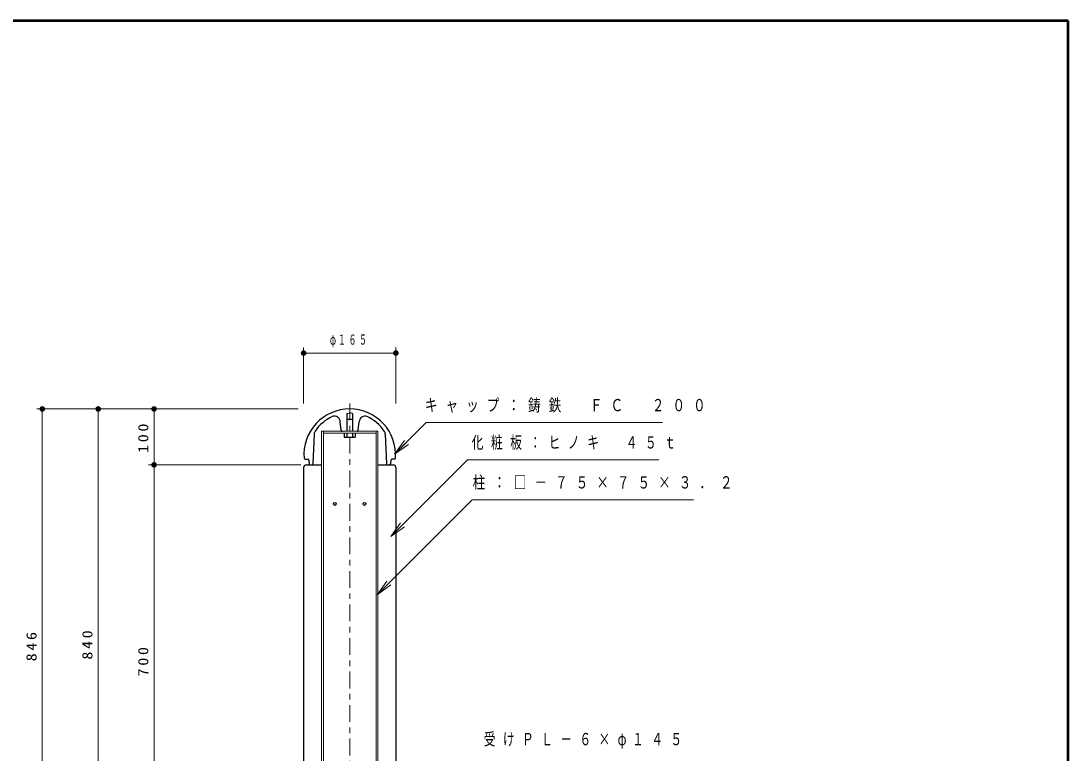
# Model space of a CAD drawing. Units: millimetres on the paper, scale 1:10. Extents: x -365 to 0, y -5 to 257.
# Drawn here: x -187.3 to 0, y 126 to 257 of the extents above; entities that cross this region are included whole.
import ezdxf

# ---------------------------------------------------------------- set-up
doc = ezdxf.new("R2010")
doc.units = ezdxf.units.MM
doc.linetypes.add('USER2', pattern=[6, 3, -1, 1, -1])
doc.layers.add('1_10', color=7, linetype='Continuous', lineweight=25)
doc.layers.add('NAKAMURA図枠', color=7, linetype='Continuous', lineweight=13)
doc.styles.add('ＭＳ ゴシック', font='')
doc.styles.get('ＭＳ ゴシック').set_extended_font_data('MS Gothic')

# ---------------------------------------------------------------- blocks, each defined once
blk = doc.blocks.new('filled_dot')
at = {"color": 0, "linetype": 'Continuous', "lineweight": -2, "const_width": 1.25}
blk.add_lwpolyline([(-0.625, 0, 1), (0.625, 0, 1)], format="xyb", close=True, dxfattribs=at)

msp = doc.modelspace()

# ---------------------------------------------------------------- linework, layer by layer
at = {"layer": '1_10', "lineweight": 13}
for p, q in [((-136.759, 188.561), (-136.759, 198.561)), ((-136.759, 197.561), (-120.259, 197.561)), ((-120.259, 188.561), (-120.259, 198.561)), ((-137.759, 187.561), (-184.509, 187.561)), ((-183.509, 102.961), (-183.509, 187.561)), ((-173.509, 103.561), (-173.509, 187.561)), ((-163.509, 177.561), (-163.509, 187.561)), ((-133.547, 183.561), (-133.547, 75.561)), ((-133.547, 183.561), (-123.471, 183.561)), ((-133.227, 183.561), (-133.227, 75.561)), ((-133.227, 183.241), (-123.791, 183.241)), ((-123.791, 183.561), (-123.791, 75.561)), ((-123.471, 183.561), (-123.471, 75.561)), ((-120.478, 179.458), (-118.71, 181.933)), ((-120.478, 179.458), (-118.357, 181.579)), ((-118.003, 181.225), (-120.478, 179.458)), ((-137.259, 177.561), (-164.509, 177.561)), ((-163.509, 107.561), (-163.509, 177.561)), ((-121.172, 164.707), (-119.404, 167.182)), ((-121.172, 164.707), (-119.051, 166.828)), ((-118.697, 166.475), (-121.172, 164.707)), ((-123.609, 154.293), (-121.842, 156.768)), ((-123.609, 154.293), (-121.488, 156.414)), ((-121.135, 156.06), (-123.609, 154.293))]:
    msp.add_line(p, q, dxfattribs=at)
at = {"layer": '1_10', "linetype": 'USER2', "lineweight": 13}
msp.add_line((-128.509, 188.561), (-128.509, 52.961), dxfattribs=at)
at = {"layer": '1_10'}
for p, q in [((-129.009, 186.773), (-128.509, 186.861)), ((-129.009, 186.773), (-129.009, 183.561)), ((-129.009, 185.741), (-128.009, 185.741)), ((-128.009, 186.773), (-128.509, 186.861)), ((-128.009, 186.773), (-128.009, 183.561)), ((-130.03, 183.738), (-130.209, 185.274)), ((-126.988, 183.738), (-126.809, 185.274)), ((-134.87, 183.076), (-135.092, 177.753)), ((-129.509, 183.241), (-129.509, 182.541)), ((-129.509, 182.541), (-127.509, 182.541)), ((-129.029, 183.241), (-129.029, 182.541)), ((-127.989, 183.241), (-127.989, 182.541)), ((-127.509, 183.241), (-127.509, 182.541)), ((-122.147, 183.076), (-121.925, 177.753)), ((-136.486, 178.561), (-136.04, 178.561)), ((-135.841, 178.381), (-135.777, 177.741)), ((-121.177, 178.381), (-121.241, 177.741)), ((-120.531, 178.561), (-120.978, 178.561)), ((-136.759, 177.061), (-136.759, 108.061)), ((-136.259, 177.561), (-133.547, 177.561)), ((-123.471, 177.561), (-120.759, 177.561)), ((-120.259, 177.061), (-120.259, 108.061))]:
    msp.add_line(p, q, dxfattribs=at)
at = {"layer": '1_10', "lineweight": 13}
for points in [[(-120.478, 179.458), (-114.821, 185.115), (-72.545, 185.115)], [(-121.172, 164.707), (-107.421, 178.458), (-73.219, 178.458)], [(-123.609, 154.293), (-106.595, 171.307), (-67.004, 171.307)]]:
    msp.add_lwpolyline(points, dxfattribs=at)
at = {"layer": '1_10'}
for centre in [(-131.16, 170.561), (-125.857, 170.561)]:
    msp.add_circle(centre, 0.25, dxfattribs=at)
for centre, radius, start, end in [((-128.509, 179.361), 8.2, 89.99998, 184.30121), ((-128.509, 179.361), 8.2, 355.69876, 89.99998), ((-128.509, 179.361), 7.5, 114.54356, 145.5866), ((-131.209, 185.274), 1, 0, 114.54352), ((-125.809, 185.274), 1, 65.45644, 179.99996), ((-128.509, 179.361), 7.5, 34.41336, 65.4564), ((-133.871, 183.035), 1, 145.58653, 177.60944), ((-129.831, 183.761), 0.2, 186.66112, 270.00002), ((-127.187, 183.761), 0.2, 269.99996, 353.33886), ((-123.146, 183.035), 1, 2.39052, 34.41343), ((-136.486, 178.761), 0.2, 184.30191, 270.00002), ((-136.04, 178.361), 0.2, 5.7114, 89.99998), ((-120.978, 178.361), 0.2, 89.99998, 174.28856), ((-120.531, 178.761), 0.2, 269.99996, 355.69807), ((-136.259, 177.061), 0.5, 89.99998, 179.99996), ((-135.578, 177.761), 0.2, 185.71139, 270.00002), ((-135.292, 177.761), 0.2, 270.00002, 357.60907), ((-121.725, 177.761), 0.2, 182.39092, 269.99997), ((-121.44, 177.761), 0.2, 269.99996, 354.2886), ((-120.759, 177.061), 0.5, 0, 89.99998)]:
    msp.add_arc(centre, radius, start, end, dxfattribs=at)
at = {"layer": 'NAKAMURA図枠', "lineweight": 50}
for p, q in [((0, 257), (-365, 257)), ((0, 0), (0, 257))]:
    msp.add_line(p, q, dxfattribs=at)

# ---------------------------------------------------------------- block references
at = {"layer": '1_10', "lineweight": 13, "xscale": 0.4, "yscale": 0.4}
msp.add_blockref('filled_dot', (-136.759, 197.561), dxfattribs=at)
for p, rotation in [((-120.259, 197.561), 180), ((-183.509, 187.561), 270), ((-173.509, 187.561), 270), ((-163.509, 187.561), 270), ((-163.509, 177.561), 270)]:
    msp.add_blockref('filled_dot', p, dxfattribs=dict(at, rotation=rotation))

# ---------------------------------------------------------------- texts
at = {"layer": '1_10', "style": 'ＭＳ ゴシック'}
for s, insert, char_height, attachment_point in [('\\T1.33;\\W0.55;φ１６５', (-128.509, 198.561), 1.833, 8), ('\\T1.64;\\W0.75;キャップ：鋳鉄\u3000ＦＣ\u3000２００', (-115.045, 188.115), 2.199, 4), ('\\T1.64;\\W0.7;化粧板：ヒノキ\u3000４５ｔ', (-106.688, 181.458), 2.199, 4), ('\\T1.64;\\W0.75;柱：□－７５×７５×３．２', (-106.526, 174.307), 2.199, 4), ('\\T1.63;\\W0.7;受けＰＬ－６×φ１４５', (-104.531, 128.18), 2.199, 4)]:
    msp.add_mtext(s, dxfattribs=dict(at, insert=insert, char_height=char_height, attachment_point=attachment_point))
at = {"layer": '1_10', "char_height": 1.833, "attachment_point": 8, "rotation": 90, "style": 'ＭＳ ゴシック'}
for s, insert in [('\\T1.33;\\W1.15;100', (-164.509, 182.561)), ('\\T1.33;\\W1.15;846', (-184.509, 145.261)), ('\\T1.33;\\W1.15;840', (-174.509, 145.561)), ('\\T1.33;\\W1.15;700', (-164.509, 142.561))]:
    msp.add_mtext(s, dxfattribs=dict(at, insert=insert))

doc.saveas('drawing.dxf')
